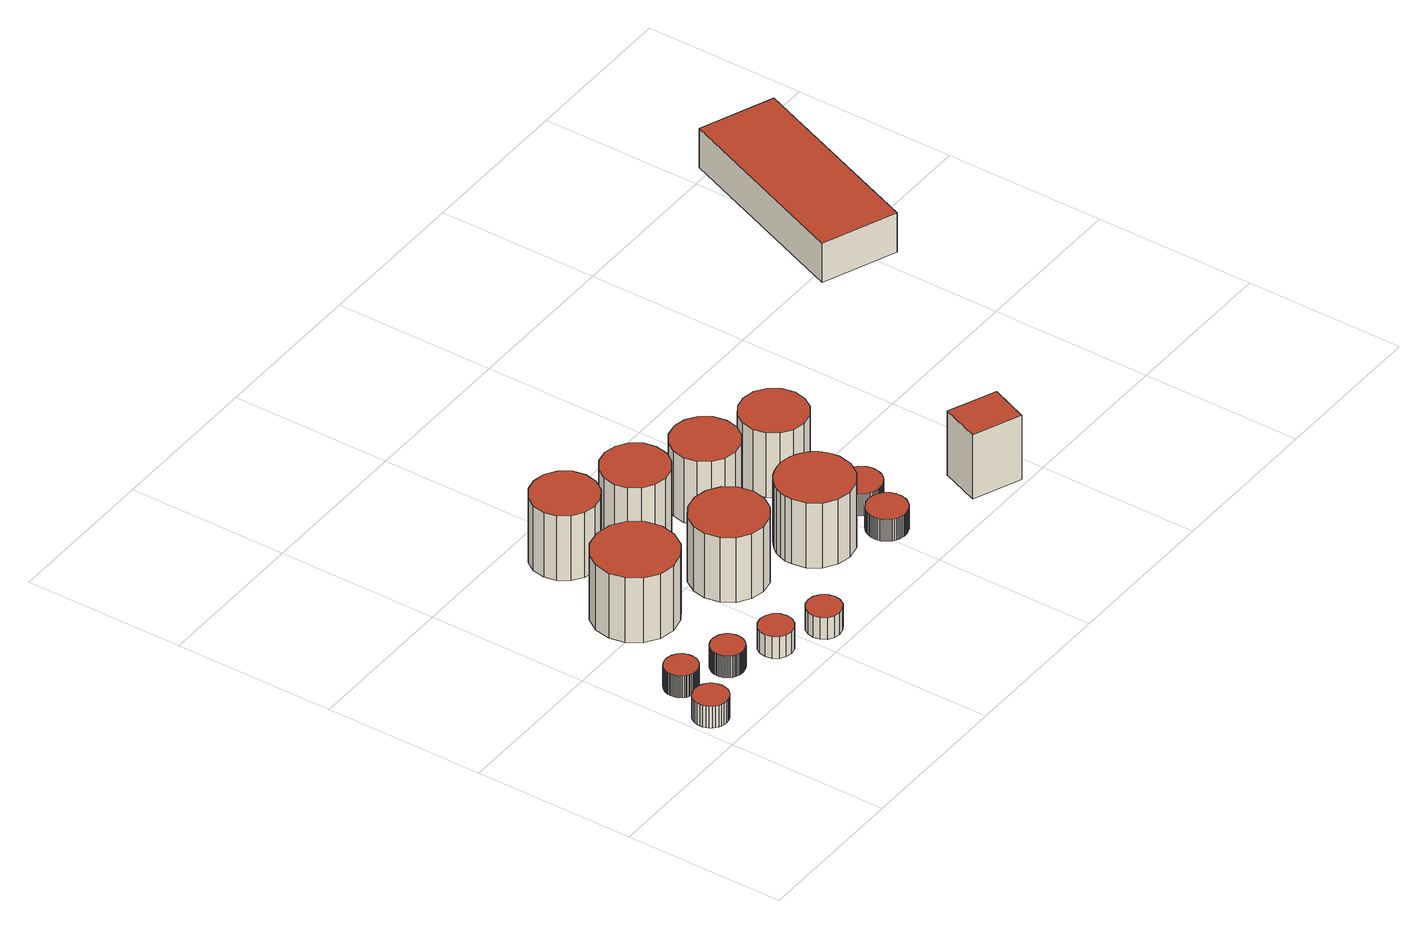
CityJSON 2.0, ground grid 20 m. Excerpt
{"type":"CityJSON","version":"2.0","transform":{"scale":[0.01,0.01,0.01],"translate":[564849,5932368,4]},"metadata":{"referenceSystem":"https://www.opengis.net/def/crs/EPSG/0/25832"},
"CityObjects":{
"building1":{"type":"Building","attributes":{"Gemeindeschluessel":"02000000","Geometrietyp2DReferenz":"3000","function":"51003_1205","roofType":"1000","measuredHeight":3},"geometry":[{"type":"MultiSurface","lod":"2","boundaries":[[[0,1,2,3,4,5,6,7,8,9,10,11,12,13,14,15,16,17,18,19,20,21,22,23,24,25,26,27,28,29,30,31,32,33,34,35]],[[36,37,38,39,40,41,42,43,44,45,46,47,48,49,50,51,52,53,54,55,56,57,58,59,60,61,62,63,64,65,66,67,68,69,70,71]],[[71,70,1,0]],[[70,69,2,1]],[[69,68,3,2]],[[68,67,4,3]],[[67,66,5,4]],[[66,65,6,5]],[[65,64,7,6]],[[64,63,8,7]],[[63,62,9,8]],[[62,61,10,9]],[[61,60,11,10]],[[60,59,12,11]],[[59,58,13,12]],[[58,57,14,13]],[[57,56,15,14]],[[56,55,16,15]],[[55,54,17,16]],[[54,53,18,17]],[[53,52,19,18]],[[52,51,20,19]],[[51,50,21,20]],[[50,49,22,21]],[[49,48,23,22]],[[48,47,24,23]],[[47,46,25,24]],[[46,45,26,25]],[[45,44,27,26]],[[44,43,28,27]],[[43,42,29,28]],[[42,41,30,29]],[[41,40,31,30]],[[40,39,32,31]],[[39,38,33,32]],[[38,37,34,33]],[[37,36,35,34]],[[36,71,0,35]]],"semantics":{"surfaces":[{"type":"GroundSurface"},{"type":"RoofSurface"},{"type":"WallSurface"}],"values":[0,1,2,2,2,2,2,2,2,2,2,2,2,2,2,2,2,2,2,2,2,2,2,2,2,2,2,2,2,2,2,2,2,2,2,2,2,2]}}]},
"building2":{"type":"Building","attributes":{"Gemeindeschluessel":"02000000","Geometrietyp2DReferenz":"3000","function":"51003_1205","roofType":"1000","measuredHeight":3},"geometry":[{"type":"MultiSurface","lod":"2","boundaries":[[[72,73,74,75,76,77,78,79,80,81,82,83,84,85,86,87,88,89,90,91,92,93,94,95,96,97,98,99,100,101,102,103,104,105,106,107,108,109,110,111,112,113,114,115,116,117,118,119,120,121,122,123,124,125,126,127,128,129,130,131,132,133,134,135,136,137,138,139,140,141,142,143]],[[144,145,146,147,148,149,150,151,152,153,154,155,156,157,158,159,160,161,162,163,164,165,166,167,168,169,170,171,172,173,174,175,176,177,178,179,180,181,182,183,184,185,186,187,188,189,190,191,192,193,194,195,196,197,198,199,200,201,202,203,204,205,206,207,208,209,210,211,212,213,214,215]],[[215,214,73,72]],[[214,213,74,73]],[[213,212,75,74]],[[212,211,76,75]],[[211,210,77,76]],[[210,209,78,77]],[[209,208,79,78]],[[208,207,80,79]],[[207,206,81,80]],[[206,205,82,81]],[[205,204,83,82]],[[204,203,84,83]],[[203,202,85,84]],[[202,201,86,85]],[[201,200,87,86]],[[200,199,88,87]],[[199,198,89,88]],[[198,197,90,89]],[[197,196,91,90]],[[196,195,92,91]],[[195,194,93,92]],[[194,193,94,93]],[[193,192,95,94]],[[192,191,96,95]],[[191,190,97,96]],[[190,189,98,97]],[[189,188,99,98]],[[188,187,100,99]],[[187,186,101,100]],[[186,185,102,101]],[[185,184,103,102]],[[184,183,104,103]],[[183,182,105,104]],[[182,181,106,105]],[[181,180,107,106]],[[180,179,108,107]],[[179,178,109,108]],[[178,177,110,109]],[[177,176,111,110]],[[176,175,112,111]],[[175,174,113,112]],[[174,173,114,113]],[[173,172,115,114]],[[172,171,116,115]],[[171,170,117,116]],[[170,169,118,117]],[[169,168,119,118]],[[168,167,120,119]],[[167,166,121,120]],[[166,165,122,121]],[[165,164,123,122]],[[164,163,124,123]],[[163,162,125,124]],[[162,161,126,125]],[[161,160,127,126]],[[160,159,128,127]],[[159,158,129,128]],[[158,157,130,129]],[[157,156,131,130]],[[156,155,132,131]],[[155,154,133,132]],[[154,153,134,133]],[[153,152,135,134]],[[152,151,136,135]],[[151,150,137,136]],[[150,149,138,137]],[[149,148,139,138]],[[148,147,140,139]],[[147,146,141,140]],[[146,145,142,141]],[[145,144,143,142]],[[144,215,72,143]]],"semantics":{"surfaces":[{"type":"GroundSurface"},{"type":"RoofSurface"},{"type":"WallSurface"}],"values":[0,1,2,2,2,2,2,2,2,2,2,2,2,2,2,2,2,2,2,2,2,2,2,2,2,2,2,2,2,2,2,2,2,2,2,2,2,2,2,2,2,2,2,2,2,2,2,2,2,2,2,2,2,2,2,2,2,2,2,2,2,2,2,2,2,2,2,2,2,2,2,2,2,2]}}]},
"building3":{"type":"Building","attributes":{"Gemeindeschluessel":"02000000","Geometrietyp2DReferenz":"3000","function":"51003_1205","roofType":"1000","measuredHeight":3},"geometry":[{"type":"MultiSurface","lod":"2","boundaries":[[[216,217,218,219,220,221,222,223,224,225,226,227,228,229,230,231,232,233,234,235,236,237,238,239,240,241,242,243,244,245,246,247,248,249,250,251,252,253,254,255,256,257,258,259,260,261,262,263,264,265,266,267,268,269,270,271,272,273,274,275,276,277,278,279,280,281,282,283,284,285,286,287]],[[288,289,290,291,292,293,294,295,296,297,298,299,300,301,302,303,304,305,306,307,308,309,310,311,312,313,314,315,316,317,318,319,320,321,322,323,324,325,326,327,328,329,330,331,332,333,334,335,336,337,338,339,340,341,342,343,344,345,346,347,348,349,350,351,352,353,354,355,356,357,358,359]],[[359,358,217,216]],[[358,357,218,217]],[[357,356,219,218]],[[356,355,220,219]],[[355,354,221,220]],[[354,353,222,221]],[[353,352,223,222]],[[352,351,224,223]],[[351,350,225,224]],[[350,349,226,225]],[[349,348,227,226]],[[348,347,228,227]],[[347,346,229,228]],[[346,345,230,229]],[[345,344,231,230]],[[344,343,232,231]],[[343,342,233,232]],[[342,341,234,233]],[[341,340,235,234]],[[340,339,236,235]],[[339,338,237,236]],[[338,337,238,237]],[[337,336,239,238]],[[336,335,240,239]],[[335,334,241,240]],[[334,333,242,241]],[[333,332,243,242]],[[332,331,244,243]],[[331,330,245,244]],[[330,329,246,245]],[[329,328,247,246]],[[328,327,248,247]],[[327,326,249,248]],[[326,325,250,249]],[[325,324,251,250]],[[324,323,252,251]],[[323,322,253,252]],[[322,321,254,253]],[[321,320,255,254]],[[320,319,256,255]],[[319,318,257,256]],[[318,317,258,257]],[[317,316,259,258]],[[316,315,260,259]],[[315,314,261,260]],[[314,313,262,261]],[[313,312,263,262]],[[312,311,264,263]],[[311,310,265,264]],[[310,309,266,265]],[[309,308,267,266]],[[308,307,268,267]],[[307,306,269,268]],[[306,305,270,269]],[[305,304,271,270]],[[304,303,272,271]],[[303,302,273,272]],[[302,301,274,273]],[[301,300,275,274]],[[300,299,276,275]],[[299,298,277,276]],[[298,297,278,277]],[[297,296,279,278]],[[296,295,280,279]],[[295,294,281,280]],[[294,293,282,281]],[[293,292,283,282]],[[292,291,284,283]],[[291,290,285,284]],[[290,289,286,285]],[[289,288,287,286]],[[288,359,216,287]]],"semantics":{"surfaces":[{"type":"GroundSurface"},{"type":"RoofSurface"},{"type":"WallSurface"}],"values":[0,1,2,2,2,2,2,2,2,2,2,2,2,2,2,2,2,2,2,2,2,2,2,2,2,2,2,2,2,2,2,2,2,2,2,2,2,2,2,2,2,2,2,2,2,2,2,2,2,2,2,2,2,2,2,2,2,2,2,2,2,2,2,2,2,2,2,2,2,2,2,2,2,2]}}]},
"building4":{"type":"Building","attributes":{"Gemeindeschluessel":"02000000","Geometrietyp2DReferenz":"3000","function":"51003_1205","roofType":"1000","measuredHeight":3},"geometry":[{"type":"MultiSurface","lod":"2","boundaries":[[[360,361,362,363,364,365,366,367,368,369,370,371,372,373,374,375]],[[376,377,378,379,380,381,382,383,384,385,386,387,388,389,390,391]],[[391,390,361,360]],[[390,389,362,361]],[[389,388,363,362]],[[388,387,364,363]],[[387,386,365,364]],[[386,385,366,365]],[[385,384,367,366]],[[384,383,368,367]],[[383,382,369,368]],[[382,381,370,369]],[[381,380,371,370]],[[380,379,372,371]],[[379,378,373,372]],[[378,377,374,373]],[[377,376,375,374]],[[376,391,360,375]]],"semantics":{"surfaces":[{"type":"GroundSurface"},{"type":"RoofSurface"},{"type":"WallSurface"}],"values":[0,1,2,2,2,2,2,2,2,2,2,2,2,2,2,2,2,2]}}]},
"building5":{"type":"Building","attributes":{"Gemeindeschluessel":"02000000","Geometrietyp2DReferenz":"3000","function":"51003_1205","roofType":"1000","measuredHeight":9},"geometry":[{"type":"MultiSurface","lod":"2","boundaries":[[[392,393,394,395,396,397,398,399,400,401,402,403,404,405,406,407]],[[408,409,410,411,412,413,414,415,416,417,418,419,420,421,422,423]],[[423,422,393,392]],[[422,421,394,393]],[[421,420,395,394]],[[420,419,396,395]],[[419,418,397,396]],[[418,417,398,397]],[[417,416,399,398]],[[416,415,400,399]],[[415,414,401,400]],[[414,413,402,401]],[[413,412,403,402]],[[412,411,404,403]],[[411,410,405,404]],[[410,409,406,405]],[[409,408,407,406]],[[408,423,392,407]]],"semantics":{"surfaces":[{"type":"GroundSurface"},{"type":"RoofSurface"},{"type":"WallSurface"}],"values":[0,1,2,2,2,2,2,2,2,2,2,2,2,2,2,2,2,2]}}]},
"building6":{"type":"Building","attributes":{"Gemeindeschluessel":"02000000","Geometrietyp2DReferenz":"3000","function":"51003_1205","roofType":"1000","measuredHeight":3},"geometry":[{"type":"MultiSurface","lod":"2","boundaries":[[[424,425,426,427,428,429,430,431,432,433,434,435,436,437,438,439]],[[440,441,442,443,444,445,446,447,448,449,450,451,452,453,454,455]],[[455,454,425,424]],[[454,453,426,425]],[[453,452,427,426]],[[452,451,428,427]],[[451,450,429,428]],[[450,449,430,429]],[[449,448,431,430]],[[448,447,432,431]],[[447,446,433,432]],[[446,445,434,433]],[[445,444,435,434]],[[444,443,436,435]],[[443,442,437,436]],[[442,441,438,437]],[[441,440,439,438]],[[440,455,424,439]]],"semantics":{"surfaces":[{"type":"GroundSurface"},{"type":"RoofSurface"},{"type":"WallSurface"}],"values":[0,1,2,2,2,2,2,2,2,2,2,2,2,2,2,2,2,2]}}]},
"building7":{"type":"Building","attributes":{"Gemeindeschluessel":"02000000","Geometrietyp2DReferenz":"3000","function":"51003_1205","roofType":"1000","measuredHeight":9},"geometry":[{"type":"MultiSurface","lod":"2","boundaries":[[[456,457,458,459,460,461,462,463,464,465,466,467,468,469,470,471]],[[472,473,474,475,476,477,478,479,480,481,482,483,484,485,486,487]],[[487,486,457,456]],[[486,485,458,457]],[[485,484,459,458]],[[484,483,460,459]],[[483,482,461,460]],[[482,481,462,461]],[[481,480,463,462]],[[480,479,464,463]],[[479,478,465,464]],[[478,477,466,465]],[[477,476,467,466]],[[476,475,468,467]],[[475,474,469,468]],[[474,473,470,469]],[[473,472,471,470]],[[472,487,456,471]]],"semantics":{"surfaces":[{"type":"GroundSurface"},{"type":"RoofSurface"},{"type":"WallSurface"}],"values":[0,1,2,2,2,2,2,2,2,2,2,2,2,2,2,2,2,2]}}]},
"building8":{"type":"Building","attributes":{"Gemeindeschluessel":"02000000","Geometrietyp2DReferenz":"3000","function":"51003_1205","roofType":"1000","measuredHeight":9},"geometry":[{"type":"MultiSurface","lod":"2","boundaries":[[[488,489,490,491,492,493,494,495,496,497,498,499,500,501,502,503]],[[504,505,506,507,508,509,510,511,512,513,514,515,516,517,518,519]],[[519,518,489,488]],[[518,517,490,489]],[[517,516,491,490]],[[516,515,492,491]],[[515,514,493,492]],[[514,513,494,493]],[[513,512,495,494]],[[512,511,496,495]],[[511,510,497,496]],[[510,509,498,497]],[[509,508,499,498]],[[508,507,500,499]],[[507,506,501,500]],[[506,505,502,501]],[[505,504,503,502]],[[504,519,488,503]]],"semantics":{"surfaces":[{"type":"GroundSurface"},{"type":"RoofSurface"},{"type":"WallSurface"}],"values":[0,1,2,2,2,2,2,2,2,2,2,2,2,2,2,2,2,2]}}]},
"building9":{"type":"Building","attributes":{"Gemeindeschluessel":"02000000","Geometrietyp2DReferenz":"3000","function":"51003_1205","roofType":"1000","measuredHeight":9},"geometry":[{"type":"MultiSurface","lod":"2","boundaries":[[[520,521,522,523,524,525,526,527,528,529,530,531,532,533,534,535]],[[536,537,538,539,540,541,542,543,544,545,546,547,548,549,550,551]],[[551,550,521,520]],[[550,549,522,521]],[[549,548,523,522]],[[548,547,524,523]],[[547,546,525,524]],[[546,545,526,525]],[[545,544,527,526]],[[544,543,528,527]],[[543,542,529,528]],[[542,541,530,529]],[[541,540,531,530]],[[540,539,532,531]],[[539,538,533,532]],[[538,537,534,533]],[[537,536,535,534]],[[536,551,520,535]]],"semantics":{"surfaces":[{"type":"GroundSurface"},{"type":"RoofSurface"},{"type":"WallSurface"}],"values":[0,1,2,2,2,2,2,2,2,2,2,2,2,2,2,2,2,2]}}]},
"building10":{"type":"Building","attributes":{"Gemeindeschluessel":"02000000","Geometrietyp2DReferenz":"3000","function":"51003_1205","roofType":"1000","measuredHeight":9},"geometry":[{"type":"MultiSurface","lod":"2","boundaries":[[[552,553,554,555,556,557,558,559,560,561,562,563,564,565,566,567,568,569,570,571,572,573,574,575,576,577]],[[578,579,580,581,582,583,584,585,586,587,588,589,590,591,592,593,594,595,596,597,598,599,600,601,602,603]],[[603,602,553,552]],[[602,601,554,553]],[[601,600,555,554]],[[600,599,556,555]],[[599,598,557,556]],[[598,597,558,557]],[[597,596,559,558]],[[596,595,560,559]],[[595,594,561,560]],[[594,593,562,561]],[[593,592,563,562]],[[592,591,564,563]],[[591,590,565,564]],[[590,589,566,565]],[[589,588,567,566]],[[588,587,568,567]],[[587,586,569,568]],[[586,585,570,569]],[[585,584,571,570]],[[584,583,572,571]],[[583,582,573,572]],[[582,581,574,573]],[[581,580,575,574]],[[580,579,576,575]],[[579,578,577,576]],[[578,603,552,577]]],"semantics":{"surfaces":[{"type":"GroundSurface"},{"type":"RoofSurface"},{"type":"WallSurface"}],"values":[0,1,2,2,2,2,2,2,2,2,2,2,2,2,2,2,2,2,2,2,2,2,2,2,2,2,2,2]}}]},
"building11":{"type":"Building","attributes":{"Gemeindeschluessel":"02000000","Geometrietyp2DReferenz":"3000","function":"51003_1205","roofType":"1000","measuredHeight":9},"geometry":[{"type":"MultiSurface","lod":"2","boundaries":[[[604,605,606,607,608,609,610,611,612,613,614,615,616,617,618,619]],[[620,621,622,623,624,625,626,627,628,629,630,631,632,633,634,635]],[[635,634,605,604]],[[634,633,606,605]],[[633,632,607,606]],[[632,631,608,607]],[[631,630,609,608]],[[630,629,610,609]],[[629,628,611,610]],[[628,627,612,611]],[[627,626,613,612]],[[626,625,614,613]],[[625,624,615,614]],[[624,623,616,615]],[[623,622,617,616]],[[622,621,618,617]],[[621,620,619,618]],[[620,635,604,619]]],"semantics":{"surfaces":[{"type":"GroundSurface"},{"type":"RoofSurface"},{"type":"WallSurface"}],"values":[0,1,2,2,2,2,2,2,2,2,2,2,2,2,2,2,2,2]}}]},
"building12":{"type":"Building","attributes":{"Gemeindeschluessel":"02000000","Geometrietyp2DReferenz":"3000","function":"51003_1205","roofType":"1000","measuredHeight":3},"geometry":[{"type":"MultiSurface","lod":"2","boundaries":[[[636,637,638,639,640,641,642,643,644,645,646,647,648,649,650,651,652,653,654,655,656,657,658,659,660,661,662,663,664,665,666,667,668,669,670,671,672,673,674,675,676,677,678,679,680,681,682,683,684,685,686,687,688,689,690,691,692,693,694,695,696,697,698,699,700,701,702,703,704,705,706,707]],[[708,709,710,711,712,713,714,715,716,717,718,719,720,721,722,723,724,725,726,727,728,729,730,731,732,733,734,735,736,737,738,739,740,741,742,743,744,745,746,747,748,749,750,751,752,753,754,755,756,757,758,759,760,761,762,763,764,765,766,767,768,769,770,771,772,773,774,775,776,777,778,779]],[[779,778,637,636]],[[778,777,638,637]],[[777,776,639,638]],[[776,775,640,639]],[[775,774,641,640]],[[774,773,642,641]],[[773,772,643,642]],[[772,771,644,643]],[[771,770,645,644]],[[770,769,646,645]],[[769,768,647,646]],[[768,767,648,647]],[[767,766,649,648]],[[766,765,650,649]],[[765,764,651,650]],[[764,763,652,651]],[[763,762,653,652]],[[762,761,654,653]],[[761,760,655,654]],[[760,759,656,655]],[[759,758,657,656]],[[758,757,658,657]],[[757,756,659,658]],[[756,755,660,659]],[[755,754,661,660]],[[754,753,662,661]],[[753,752,663,662]],[[752,751,664,663]],[[751,750,665,664]],[[750,749,666,665]],[[749,748,667,666]],[[748,747,668,667]],[[747,746,669,668]],[[746,745,670,669]],[[745,744,671,670]],[[744,743,672,671]],[[743,742,673,672]],[[742,741,674,673]],[[741,740,675,674]],[[740,739,676,675]],[[739,738,677,676]],[[738,737,678,677]],[[737,736,679,678]],[[736,735,680,679]],[[735,734,681,680]],[[734,733,682,681]],[[733,732,683,682]],[[732,731,684,683]],[[731,730,685,684]],[[730,729,686,685]],[[729,728,687,686]],[[728,727,688,687]],[[727,726,689,688]],[[726,725,690,689]],[[725,724,691,690]],[[724,723,692,691]],[[723,722,693,692]],[[722,721,694,693]],[[721,720,695,694]],[[720,719,696,695]],[[719,718,697,696]],[[718,717,698,697]],[[717,716,699,698]],[[716,715,700,699]],[[715,714,701,700]],[[714,713,702,701]],[[713,712,703,702]],[[712,711,704,703]],[[711,710,705,704]],[[710,709,706,705]],[[709,708,707,706]],[[708,779,636,707]]],"semantics":{"surfaces":[{"type":"GroundSurface"},{"type":"RoofSurface"},{"type":"WallSurface"}],"values":[0,1,2,2,2,2,2,2,2,2,2,2,2,2,2,2,2,2,2,2,2,2,2,2,2,2,2,2,2,2,2,2,2,2,2,2,2,2,2,2,2,2,2,2,2,2,2,2,2,2,2,2,2,2,2,2,2,2,2,2,2,2,2,2,2,2,2,2,2,2,2,2,2,2]}}]},
"building13":{"type":"Building","attributes":{"Gemeindeschluessel":"02000000","Geometrietyp2DReferenz":"3000","function":"51003_1205","roofType":"1000","measuredHeight":3},"geometry":[{"type":"MultiSurface","lod":"2","boundaries":[[[780,781,782,783,784,785,786,787,788,789,790,791,792,793,794,795,796,797,798,799,800,801,802,803,804,805,806,807,808,809,810,811,812,813,814,815,816,817,818,819,820,821,822,823,824,825,826,827,828,829,830,831,832,833,834,835,836,837,838,839,840,841,842,843,844,845,846,847,848,849,850,851]],[[852,853,854,855,856,857,858,859,860,861,862,863,864,865,866,867,868,869,870,871,872,873,874,875,876,877,878,879,880,881,882,883,884,885,886,887,888,889,890,891,892,893,894,895,896,897,898,899,900,901,902,903,904,905,906,907,908,909,910,911,912,913,914,915,916,917,918,919,920,921,922,923]],[[923,922,781,780]],[[922,921,782,781]],[[921,920,783,782]],[[920,919,784,783]],[[919,918,785,784]],[[918,917,786,785]],[[917,916,787,786]],[[916,915,788,787]],[[915,914,789,788]],[[914,913,790,789]],[[913,912,791,790]],[[912,911,792,791]],[[911,910,793,792]],[[910,909,794,793]],[[909,908,795,794]],[[908,907,796,795]],[[907,906,797,796]],[[906,905,798,797]],[[905,904,799,798]],[[904,903,800,799]],[[903,902,801,800]],[[902,901,802,801]],[[901,900,803,802]],[[900,899,804,803]],[[899,898,805,804]],[[898,897,806,805]],[[897,896,807,806]],[[896,895,808,807]],[[895,894,809,808]],[[894,893,810,809]],[[893,892,811,810]],[[892,891,812,811]],[[891,890,813,812]],[[890,889,814,813]],[[889,888,815,814]],[[888,887,816,815]],[[887,886,817,816]],[[886,885,818,817]],[[885,884,819,818]],[[884,883,820,819]],[[883,882,821,820]],[[882,881,822,821]],[[881,880,823,822]],[[880,879,824,823]],[[879,878,825,824]],[[878,877,826,825]],[[877,876,827,826]],[[876,875,828,827]],[[875,874,829,828]],[[874,873,830,829]],[[873,872,831,830]],[[872,871,832,831]],[[871,870,833,832]],[[870,869,834,833]],[[869,868,835,834]],[[868,867,836,835]],[[867,866,837,836]],[[866,865,838,837]],[[865,864,839,838]],[[864,863,840,839]],[[863,862,841,840]],[[862,861,842,841]],[[861,860,843,842]],[[860,859,844,843]],[[859,858,845,844]],[[858,857,846,845]],[[857,856,847,846]],[[856,855,848,847]],[[855,854,849,848]],[[854,853,850,849]],[[853,852,851,850]],[[852,923,780,851]]],"semantics":{"surfaces":[{"type":"GroundSurface"},{"type":"RoofSurface"},{"type":"WallSurface"}],"values":[0,1,2,2,2,2,2,2,2,2,2,2,2,2,2,2,2,2,2,2,2,2,2,2,2,2,2,2,2,2,2,2,2,2,2,2,2,2,2,2,2,2,2,2,2,2,2,2,2,2,2,2,2,2,2,2,2,2,2,2,2,2,2,2,2,2,2,2,2,2,2,2,2,2]}}]},
"building14":{"type":"Building","attributes":{"Gemeindeschluessel":"02000000","Geometrietyp2DReferenz":"3000","function":"51003_1205","roofType":"1000","measuredHeight":9},"geometry":[{"type":"MultiSurface","lod":"2","boundaries":[[[924,925,926,927,928,929,930,931,932,933,934,935,936,937,938,939]],[[940,941,942,943,944,945,946,947,948,949,950,951,952,953,954,955]],[[955,954,925,924]],[[954,953,926,925]],[[953,952,927,926]],[[952,951,928,927]],[[951,950,929,928]],[[950,949,930,929]],[[949,948,931,930]],[[948,947,932,931]],[[947,946,933,932]],[[946,945,934,933]],[[945,944,935,934]],[[944,943,936,935]],[[943,942,937,936]],[[942,941,938,937]],[[941,940,939,938]],[[940,955,924,939]]],"semantics":{"surfaces":[{"type":"GroundSurface"},{"type":"RoofSurface"},{"type":"WallSurface"}],"values":[0,1,2,2,2,2,2,2,2,2,2,2,2,2,2,2,2,2]}}]},
"building15":{"type":"Building","attributes":{"Gemeindeschluessel":"02000000","Geometrietyp2DReferenz":"3000","function":"51009_1610","roofType":"1000","measuredHeight":8.91},"geometry":[{"type":"MultiSurface","lod":"2","boundaries":[[[956,957,958,959]],[[960,961,962,963]],[[960,959,958,961]],[[961,958,957,962]],[[962,957,956,963]],[[963,956,959,960]]],"semantics":{"surfaces":[{"type":"RoofSurface"},{"type":"GroundSurface"},{"type":"WallSurface"}],"values":[0,1,2,2,2,2]}}]},
"building16":{"type":"Building","attributes":{"Gemeindeschluessel":"02000000","Geometrietyp2DReferenz":"3000","function":"31001_2100","roofType":"1000","measuredHeight":5.43,"storeysAboveGround":1},"geometry":[{"type":"MultiSurface","lod":"2","boundaries":[[[964,965,966,967]],[[968,969,970,971]],[[968,967,966,969]],[[969,966,965,970]],[[970,965,964,971]],[[971,964,967,968]]],"semantics":{"surfaces":[{"type":"RoofSurface"},{"type":"GroundSurface"},{"type":"WallSurface"}],"values":[0,1,2,2,2,2]}}]}
},
"vertices":[
[290,691,99],[326,688,99],[361,678,99],[394,663,99],[424,642,99],[450,616,99],[471,586,99],[486,553,99],[496,518,99],[499,482,99],[496,445,99],[486,410,99],[471,377,99],[450,347,99],[424,321,99],[394,300,99],[361,285,99],[326,275,99],[290,272,99],[253,275,99],[218,285,99],[185,300,99],[155,321,99],[129,347,99],[108,377,99],[93,410,99],[83,445,99],[80,482,99],[83,518,99],[93,553,99],[108,586,99],[129,616,99],[155,642,99],[185,663,99],[218,678,99],[253,688,99],[253,688,399],[218,678,399],[185,663,399],[155,642,399],[129,616,399],[108,586,399],[93,553,399],[83,518,399],[80,482,399],[83,445,399],[93,410,399],[108,377,399],[129,347,399],[155,321,399],[185,300,399],[218,285,399],[253,275,399],[290,272,399],[326,275,399],[361,285,399],[394,300,399],[424,321,399],[450,347,399],[471,377,399],[486,410,399],[496,445,399],[499,482,399],[496,518,399],[486,553,399],[471,586,399],[450,616,399],[424,642,399],[394,663,399],[361,678,399],[326,688,399],[290,691,399],
[530,1244,111],[548,1243,111],[565,1241,111],[582,1237,111],[599,1232,111],[615,1225,111],[630,1217,111],[645,1208,111],[659,1197,111],[672,1185,111],[684,1172,111],[694,1158,111],[704,1144,111],[712,1128,111],[718,1112,111],[724,1095,111],[727,1078,111],[730,1061,111],[731,1044,111],[730,1026,111],[727,1009,111],[724,992,111],[718,975,111],[712,959,111],[704,944,111],[694,929,111],[684,915,111],[672,902,111],[659,890,111],[645,880,111],[630,870,111],[615,862,111],[599,856,111],[582,850,111],[565,847,111],[548,844,111],[530,844,111],[513,844,111],[495,847,111],[478,850,111],[462,856,111],[446,862,111],[430,870,111],[415,880,111],[402,890,111],[389,902,111],[377,915,111],[366,929,111],[357,944,111],[349,959,111],[342,975,111],[337,992,111],[333,1009,111],[331,1026,111],[330,1044,111],[331,1061,111],[333,1079,111],[337,1096,111],[342,1112,111],[349,1128,111],[357,1144,111],[366,1159,111],[377,1172,111],[389,1185,111],[402,1197,111],[415,1208,111],[430,1217,111],[446,1225,111],[462,1232,111],[479,1237,111],[495,1241,111],[513,1243,111],[513,1243,411],[495,1241,411],[479,1237,411],[462,1232,411],[446,1225,411],[430,1217,411],[415,1208,411],[402,1197,411],[389,1185,411],[377,1172,411],[366,1159,411],[357,1144,411],[349,1128,411],[342,1112,411],[337,1096,411],[333,1079,411],[331,1061,411],[330,1044,411],[331,1026,411],[333,1009,411],[337,992,411],[342,975,411],[349,959,411],[357,944,411],[366,929,411],[377,915,411],[389,902,411],[402,890,411],[415,880,411],[430,870,411],[446,862,411],[462,856,411],[478,850,411],[495,847,411],[513,844,411],[530,844,411],[548,844,411],[565,847,411],[582,850,411],[599,856,411],[615,862,411],[630,870,411],[645,880,411],[659,890,411],[672,902,411],[684,915,411],[694,929,411],[704,944,411],[712,959,411],[718,975,411],[724,992,411],[727,1009,411],[730,1026,411],[731,1044,411],[730,1061,411],[727,1078,411],[724,1095,411],[718,1112,411],[712,1128,411],[704,1144,411],[694,1158,411],[684,1172,411],[672,1185,411],[659,1197,411],[645,1208,411],[630,1217,411],[615,1225,411],[599,1232,411],[582,1237,411],[565,1241,411],[548,1243,411],[530,1244,411],
[1110,1025,114],[1128,1024,114],[1145,1022,114],[1162,1018,114],[1179,1013,114],[1195,1006,114],[1211,998,114],[1226,988,114],[1240,978,114],[1253,966,114],[1264,953,114],[1275,939,114],[1284,924,114],[1293,909,114],[1299,893,114],[1305,876,114],[1308,859,114],[1311,841,114],[1311,824,114],[1311,806,114],[1308,789,114],[1305,772,114],[1299,755,114],[1293,739,114],[1284,723,114],[1275,708,114],[1264,695,114],[1253,682,114],[1240,670,114],[1226,659,114],[1211,650,114],[1195,642,114],[1179,635,114],[1162,630,114],[1145,626,114],[1128,624,114],[1110,623,114],[1093,624,114],[1076,626,114],[1058,630,114],[1042,635,114],[1026,642,114],[1010,650,114],[995,659,114],[981,670,114],[968,682,114],[957,695,114],[946,709,114],[936,723,114],[928,739,114],[922,755,114],[916,772,114],[913,789,114],[910,806,114],[910,824,114],[910,841,114],[913,859,114],[916,876,114],[922,893,114],[928,909,114],[936,924,114],[946,939,114],[957,953,114],[968,966,114],[981,978,114],[995,988,114],[1010,998,114],[1026,1006,114],[1042,1013,114],[1058,1018,114],[1076,1022,114],[1093,1024,114],[1093,1024,414],[1076,1022,414],[1058,1018,414],[1042,1013,414],[1026,1006,414],[1010,998,414],[995,988,414],[981,978,414],[968,966,414],[957,953,414],[946,939,414],[936,924,414],[928,909,414],[922,893,414],[916,876,414],[913,859,414],[910,841,414],[910,824,414],[910,806,414],[913,789,414],[916,772,414],[922,755,414],[928,739,414],[936,723,414],[946,709,414],[957,695,414],[968,682,414],[981,670,414],[995,659,414],[1010,650,414],[1026,642,414],[1042,635,414],[1058,630,414],[1076,626,414],[1093,624,414],[1110,623,414],[1128,624,414],[1145,626,414],[1162,630,414],[1179,635,414],[1195,642,414],[1211,650,414],[1226,659,414],[1240,670,414],[1253,682,414],[1264,695,414],[1275,708,414],[1284,723,414],[1293,739,414],[1299,755,414],[1305,772,414],[1308,789,414],[1311,806,414],[1311,824,414],[1311,841,414],[1308,859,414],[1305,876,414],[1299,893,414],[1293,909,414],[1284,924,414],[1275,939,414],[1264,953,414],[1253,966,414],[1240,978,414],[1226,988,414],[1211,998,414],[1195,1006,414],[1179,1013,414],[1162,1018,414],[1145,1022,414],[1128,1024,414],[1110,1025,414],
[1681,782,133],[1762,766,133],[1830,721,133],[1875,653,133],[1891,572,133],[1875,492,133],[1830,424,133],[1762,379,133],[1681,362,133],[1601,379,133],[1533,424,133],[1487,492,133],[1471,572,133],[1487,653,133],[1533,721,133],[1601,766,133],[1601,766,433],[1533,721,433],[1487,653,433],[1471,572,433],[1487,492,433],[1533,424,433],[1601,379,433],[1681,362,433],[1762,379,433],[1830,424,433],[1875,492,433],[1891,572,433],[1875,653,433],[1830,721,433],[1762,766,433],[1681,782,433],
[794,2194,107],[833,2390,107],[944,2557,107],[1111,2668,107],[1307,2707,107],[1504,2668,107],[1670,2557,107],[1781,2390,107],[1820,2194,107],[1781,1998,107],[1670,1831,107],[1504,1720,107],[1307,1681,107],[1111,1720,107],[944,1831,107],[833,1998,107],[833,1998,1007],[944,1831,1007],[1111,1720,1007],[1307,1681,1007],[1504,1720,1007],[1670,1831,1007],[1781,1998,1007],[1820,2194,1007],[1781,2390,1007],[1670,2557,1007],[1504,2668,1007],[1307,2707,1007],[1111,2668,1007],[944,2557,1007],[833,2390,1007],[794,2194,1007],
[2271,549,123],[2352,533,123],[2420,488,123],[2466,419,123],[2482,338,123],[2466,258,123],[2420,189,123],[2352,144,123],[2271,128,123],[2191,144,123],[2122,189,123],[2077,258,123],[2060,338,123],[2077,419,123],[2122,488,123],[2191,533,123],[2191,533,423],[2122,488,423],[2077,419,423],[2060,338,423],[2077,258,423],[2122,189,423],[2191,144,423],[2271,128,423],[2352,144,423],[2420,189,423],[2466,258,423],[2482,338,423],[2466,419,423],[2420,488,423],[2352,533,423],[2271,549,423],
[1285,3400,105],[1316,3556,105],[1404,3688,105],[1536,3777,105],[1692,3808,105],[1848,3777,105],[1980,3688,105],[2069,3556,105],[2100,3400,105],[2069,3244,105],[1980,3112,105],[1848,3024,105],[1692,2993,105],[1536,3024,105],[1404,3112,105],[1316,3244,105],[1316,3244,1005],[1404,3112,1005],[1536,3024,1005],[1692,2993,1005],[1848,3024,1005],[1980,3112,1005],[2069,3244,1005],[2100,3400,1005],[2069,3556,1005],[1980,3688,1005],[1848,3777,1005],[1692,3808,1005],[1536,3777,1005],[1404,3688,1005],[1316,3556,1005],[1285,3400,1005],
[1972,1721,112],[2007,1898,112],[2107,2048,112],[2257,2149,112],[2434,2184,112],[2611,2149,112],[2762,2048,112],[2862,1898,112],[2897,1721,112],[2862,1544,112],[2762,1394,112],[2611,1294,112],[2434,1259,112],[2257,1294,112],[2107,1394,112],[2007,1544,112],[2007,1544,1012],[2107,1394,1012],[2257,1294,1012],[2434,1259,1012],[2611,1294,1012],[2762,1394,1012],[2862,1544,1012],[2897,1721,1012],[2862,1898,1012],[2762,2048,1012],[2611,2149,1012],[2434,2184,1012],[2257,2149,1012],[2107,2048,1012],[2007,1898,1012],[1972,1721,1012],
[2127,3039,114],[2158,3195,114],[2246,3327,114],[2379,3416,114],[2535,3447,114],[2691,3416,114],[2823,3327,114],[2912,3195,114],[2943,3039,114],[2912,2882,114],[2823,2750,114],[2691,2662,114],[2535,2630,114],[2379,2662,114],[2246,2750,114],[2158,2882,114],[2158,2882,1014],[2246,2750,1014],[2379,2662,1014],[2535,2630,1014],[2691,2662,1014],[2823,2750,1014],[2912,2882,1014],[2943,3039,1014],[2912,3195,1014],[2823,3327,1014],[2691,3416,1014],[2535,3447,1014],[2379,3416,1014],[2246,3327,1014],[2158,3195,1014],[2127,3039,1014],
[3017,1293,110],[3024,1374,110],[3045,1452,110],[3079,1525,110],[3126,1592,110],[3183,1649,110],[3250,1696,110],[3323,1730,110],[3402,1751,110],[3482,1758,110],[3563,1751,110],[3642,1730,110],[3715,1696,110],[3782,1649,110],[3839,1592,110],[3885,1525,110],[3920,1452,110],[3941,1374,110],[3948,1293,110],[3912,1115,110],[3811,964,110],[3660,863,110],[3482,827,110],[3304,863,110],[3153,964,110],[3052,1115,110],[3052,1115,1010],[3153,964,1010],[3304,863,1010],[3482,827,1010],[3660,863,1010],[3811,964,1010],[3912,1115,1010],[3948,1293,1010],[3941,1374,1010],[3920,1452,1010],[3885,1525,1010],[3839,1592,1010],[3782,1649,1010],[3715,1696,1010],[3642,1730,1010],[3563,1751,1010],[3482,1758,1010],[3402,1751,1010],[3323,1730,1010],[3250,1696,1010],[3183,1649,1010],[3126,1592,1010],[3079,1525,1010],[3045,1452,1010],[3024,1374,1010],[3017,1293,1010],
[2950,2679,111],[2982,2836,111],[3070,2969,111],[3204,3058,111],[3361,3090,111],[3518,3058,111],[3651,2969,111],[3740,2836,111],[3771,2679,111],[3740,2522,111],[3651,2389,111],[3518,2300,111],[3361,2269,111],[3204,2300,111],[3070,2389,111],[2982,2522,111],[2982,2522,1011],[3070,2389,1011],[3204,2300,1011],[3361,2269,1011],[3518,2300,1011],[3651,2389,1011],[3740,2522,1011],[3771,2679,1011],[3740,2836,1011],[3651,2969,1011],[3518,3058,1011],[3361,3090,1011],[3204,3058,1011],[3070,2969,1011],[2982,2836,1011],[2950,2679,1011],
[4144,1035,110],[4166,1034,110],[4187,1031,110],[4207,1027,110],[4228,1020,110],[4247,1012,110],[4266,1002,110],[4284,991,110],[4301,978,110],[4316,964,110],[4330,948,110],[4343,931,110],[4355,913,110],[4365,895,110],[4373,875,110],[4379,855,110],[4383,834,110],[4386,813,110],[4387,792,110],[4386,771,110],[4383,750,110],[4379,729,110],[4372,709,110],[4364,689,110],[4355,671,110],[4343,653,110],[4330,636,110],[4316,620,110],[4300,606,110],[4284,593,110],[4266,582,110],[4247,572,110],[4227,564,110],[4207,558,110],[4187,553,110],[4166,550,110],[4144,549,110],[4123,550,110],[4102,553,110],[4082,558,110],[4061,564,110],[4042,572,110],[4023,582,110],[4005,593,110],[3988,606,110],[3973,621,110],[3958,636,110],[3946,653,110],[3934,671,110],[3924,690,110],[3916,709,110],[3910,729,110],[3905,750,110],[3903,771,110],[3902,792,110],[3903,813,110],[3905,834,110],[3910,855,110],[3916,875,110],[3924,895,110],[3934,914,110],[3946,931,110],[3958,948,110],[3973,964,110],[3989,978,110],[4005,991,110],[4023,1002,110],[4042,1012,110],[4061,1020,110],[4082,1027,110],[4102,1031,110],[4123,1034,110],[4123,1034,410],[4102,1031,410],[4082,1027,410],[4061,1020,410],[4042,1012,410],[4023,1002,410],[4005,991,410],[3989,978,410],[3973,964,410],[3958,948,410],[3946,931,410],[3934,914,410],[3924,895,410],[3916,875,410],[3910,855,410],[3905,834,410],[3903,813,410],[3902,792,410],[3903,771,410],[3905,750,410],[3910,729,410],[3916,709,410],[3924,690,410],[3934,671,410],[3946,653,410],[3958,636,410],[3973,621,410],[3988,606,410],[4005,593,410],[4023,582,410],[4042,572,410],[4061,564,410],[4082,558,410],[4102,553,410],[4123,550,410],[4144,549,410],[4166,550,410],[4187,553,410],[4207,558,410],[4227,564,410],[4247,572,410],[4266,582,410],[4284,593,410],[4300,606,410],[4316,620,410],[4330,636,410],[4343,653,410],[4355,671,410],[4364,689,410],[4372,709,410],[4379,729,410],[4383,750,410],[4386,771,410],[4387,792,410],[4386,813,410],[4383,834,410],[4379,855,410],[4373,875,410],[4365,895,410],[4355,913,410],[4343,931,410],[4330,948,410],[4316,964,410],[4301,978,410],[4284,991,410],[4266,1002,410],[4247,1012,410],[4228,1020,410],[4207,1027,410],[4187,1031,410],[4166,1034,410],[4144,1035,410],
[4374,1542,101],[4395,1541,101],[4417,1538,101],[4438,1533,101],[4458,1527,101],[4478,1519,101],[4497,1509,101],[4516,1497,101],[4533,1484,101],[4549,1469,101],[4563,1453,101],[4577,1436,101],[4588,1418,101],[4598,1399,101],[4606,1379,101],[4613,1358,101],[4618,1337,101],[4620,1316,101],[4621,1294,101],[4620,1273,101],[4618,1251,101],[4613,1230,101],[4606,1210,101],[4598,1190,101],[4588,1170,101],[4577,1152,101],[4563,1135,101],[4549,1119,101],[4533,1104,101],[4516,1091,101],[4497,1080,101],[4478,1070,101],[4458,1062,101],[4438,1055,101],[4417,1050,101],[4395,1048,101],[4374,1047,101],[4352,1048,101],[4331,1050,101],[4310,1055,101],[4289,1062,101],[4269,1070,101],[4250,1080,101],[4232,1091,101],[4215,1104,101],[4199,1119,101],[4184,1135,101],[4171,1152,101],[4159,1170,101],[4149,1190,101],[4141,1210,101],[4134,1230,101],[4130,1251,101],[4127,1273,101],[4126,1294,101],[4127,1316,101],[4130,1337,101],[4134,1358,101],[4141,1379,101],[4149,1399,101],[4159,1418,101],[4171,1436,101],[4184,1453,101],[4199,1469,101],[4215,1484,101],[4232,1497,101],[4250,1509,101],[4269,1519,101],[4289,1527,101],[4310,1533,101],[4331,1538,101],[4352,1541,101],[4352,1541,401],[4331,1538,401],[4310,1533,401],[4289,1527,401],[4269,1519,401],[4250,1509,401],[4232,1497,401],[4215,1484,401],[4199,1469,401],[4184,1453,401],[4171,1436,401],[4159,1418,401],[4149,1399,401],[4141,1379,401],[4134,1358,401],[4130,1337,401],[4127,1316,401],[4126,1294,401],[4127,1273,401],[4130,1251,401],[4134,1230,401],[4141,1210,401],[4149,1190,401],[4159,1170,401],[4171,1152,401],[4184,1135,401],[4199,1119,401],[4215,1104,401],[4232,1091,401],[4250,1080,401],[4269,1070,401],[4289,1062,401],[4310,1055,401],[4331,1050,401],[4352,1048,401],[4374,1047,401],[4395,1048,401],[4417,1050,401],[4438,1055,401],[4458,1062,401],[4478,1070,401],[4497,1080,401],[4516,1091,401],[4533,1104,401],[4549,1119,401],[4563,1135,401],[4577,1152,401],[4588,1170,401],[4598,1190,401],[4606,1210,401],[4613,1230,401],[4618,1251,401],[4620,1273,401],[4621,1294,401],[4620,1316,401],[4618,1337,401],[4613,1358,401],[4606,1379,401],[4598,1399,401],[4588,1418,401],[4577,1436,401],[4563,1453,401],[4549,1469,401],[4533,1484,401],[4516,1497,401],[4497,1509,401],[4478,1519,401],[4458,1527,401],[4438,1533,401],[4417,1538,401],[4395,1541,401],[4374,1542,401],
[3793,2340,115],[3824,2496,115],[3912,2628,115],[4044,2717,115],[4200,2748,115],[4356,2717,115],[4488,2628,115],[4576,2496,115],[4607,2341,115],[4576,2185,115],[4488,2053,115],[4356,1964,115],[4200,1933,115],[4044,1964,115],[3912,2053,115],[3824,2185,115],[3824,2185,1015],[3912,2053,1015],[4044,1964,1015],[4200,1933,1015],[4356,1964,1015],[4488,2053,1015],[4576,2185,1015],[4607,2341,1015],[4576,2496,1015],[4488,2628,1015],[4356,2717,1015],[4200,2748,1015],[4044,2717,1015],[3912,2628,1015],[3824,2496,1015],[3793,2340,1015],
[5646,31,1043],[5842,504,1043],[5249,751,1043],[5053,278,1043],[5053,278,152],[5249,751,152],[5842,504,152],[5646,31,152],
[8173,3438,728],[9090,5713,728],[8179,6080,728],[7262,3805,728],[7262,3805,185],[8179,6080,185],[9090,5713,185],[8173,3438,185]
]}
